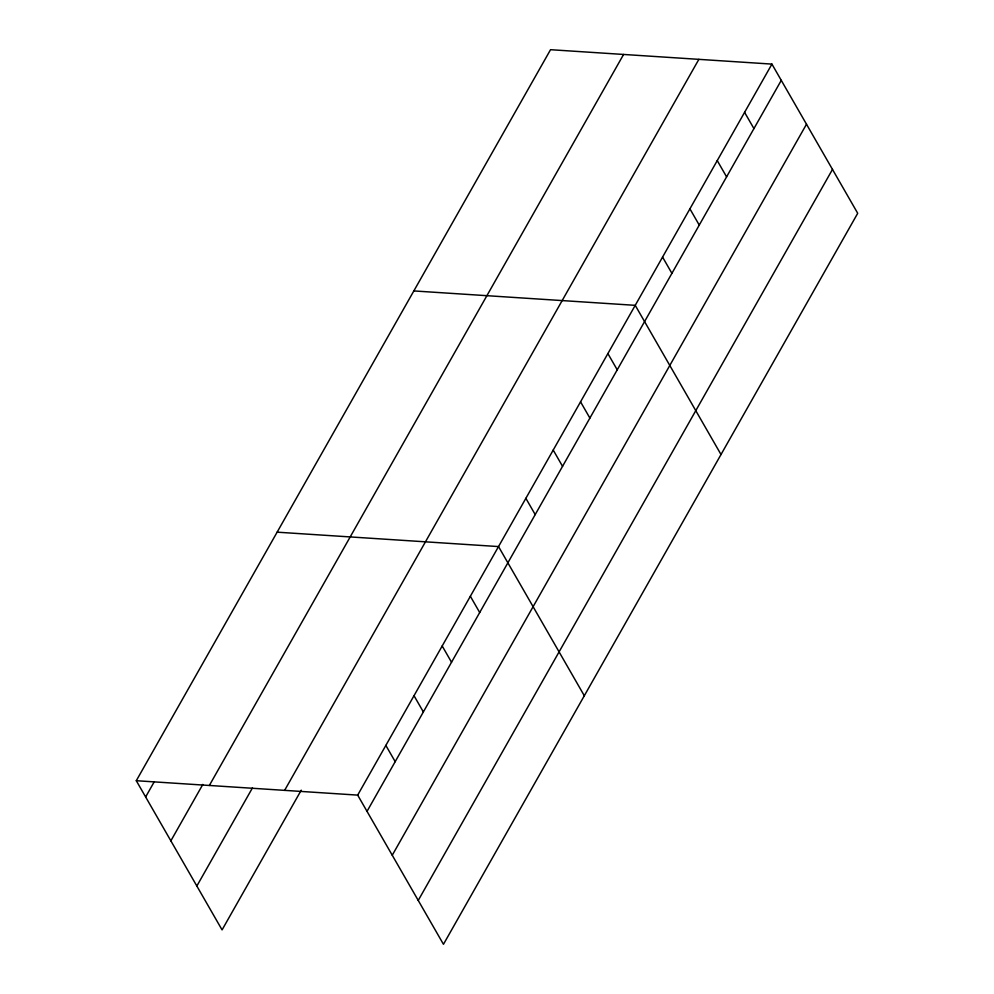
<?xml version="1.0" encoding="UTF-8"?>
<svg xmlns="http://www.w3.org/2000/svg" width="994" height="994" viewBox="0 0 994 994"><rect width="100%" height="100%" fill="white"/><g stroke="black" fill="none" stroke-linecap="round" stroke-linejoin="round"><path stroke-width="1.49" d="M136.29 780.712L550.539 49.7L771.928 64.101L857.71 213.288L443.461 944.3L357.678 795.113L136.29 780.712L222.072 929.899L301.244 790.18M145.633 796.964L154.008 782.191M170.856 840.837L202.838 784.415M209.349 785.471L623.598 54.446M196.849 886.039L252.426 787.956M284.619 790.367L698.869 59.342M357.678 795.113L771.928 64.101M367.022 811.365L781.272 80.352M392.257 855.238L806.494 124.225M418.238 900.427L832.487 169.415M413.839 290.931L635.228 305.332L721.01 454.519M277.127 532.175L498.528 546.576L584.31 695.75M744.581 112.347L753.937 128.599M717.246 160.593L726.589 176.845M689.911 208.839L699.254 225.091M662.563 257.086L671.907 273.338M607.881 353.578L617.237 369.83M580.546 401.824L589.889 418.076M553.211 450.071L562.554 466.335M525.863 498.329L535.207 514.581M470.361 596.276L479.704 612.528M442.193 645.988L451.537 662.24M414.013 695.701L423.369 711.952M385.846 745.413L395.202 761.665"/></g></svg>
